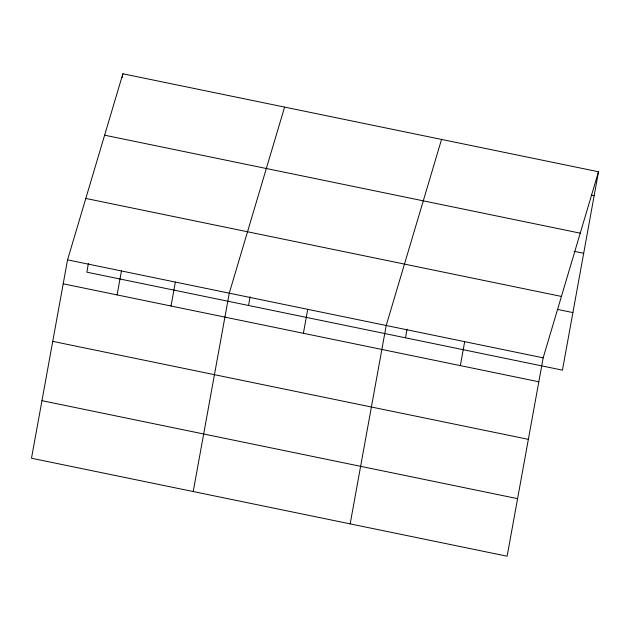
<?xml version="1.0" encoding="UTF-8"?>
<svg xmlns="http://www.w3.org/2000/svg" width="630" height="630" viewBox="0 0 630 630"><rect width="100%" height="100%" fill="white"/><g stroke="black" fill="none" stroke-linecap="round" stroke-linejoin="round"><path stroke-width="0.94" d="M67.552 259.859L31.5 458.238L507.119 556.211L543.17 357.832L598.5 171.762L122.881 73.789L67.552 259.859L543.17 357.832M88.397 263.537L86.83 272.168L562.448 370.141L598.5 171.762M122.188 77.624L122.881 73.789M117.101 294.911L121.456 270.963M171.006 306.015L175.361 282.067M193.213 491.55L229.265 293.17L284.595 107.1M248.543 305.479L250.11 296.848M303.384 333.286L307.739 309.33M350.162 523.876L386.214 325.497L441.543 139.435M405.492 337.814L407.067 329.175M460.341 365.613L464.696 341.665M591.279 195.127L594.145 195.717M104.619 135.19L580.238 233.171M574.119 251.307L583.687 253.276M85.814 198.45L561.432 296.431M557.597 309.432L572.906 312.582M63.197 283.807L538.815 381.78M52.739 341.365L528.357 439.346M41.958 400.672L517.577 498.653"/></g></svg>
